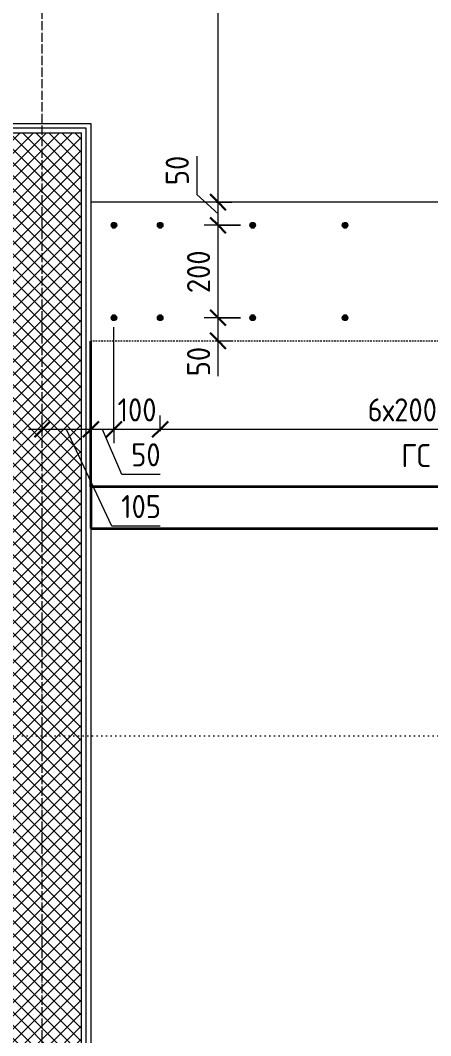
# Model space of a CAD drawing. Header units: millimetres. Extents: x 1059 to 21651, y -4238 to 7265.
# Drawn here: x 10129 to 11016, y 2866 to 5064 of the extents above; entities that cross this region are included whole.
import ezdxf

# ---------------------------------------------------------------- set-up
doc = ezdxf.new("R2010")
doc.units = ezdxf.units.MM
for name, pattern in [('01 Штриховая _4 мм_', [6, 3.5, -2.5]), ('02 Штрихпунктирная _20 мм_', [25, 20, -2.5, 0, -2.5]), ('04 Пунктир 10мм', [10, 0, -10])]:
    doc.linetypes.add(name, pattern=pattern)
for name, color, linetype, lineweight in [('AA_Dim', 7, 'Continuous', 9), ('AA_Dim-20', 7, 'Continuous', 9), ('AA_Razrez', 7, 'Continuous', 9), ('AA_Vinoska', 7, 'Continuous', 9), ('AF_Perekritie', 7, 'Continuous', 60), ('AF_Perekritie_Опалубка', 253, 'Continuous', 20), ('AF_Stena', 7, 'Continuous', 60), ('AF_Stena_Опалубка_Существующая', 253, 'Continuous', 20), ('KR_Armatura', 7, 'Continuous', 20), ('KR_Fundament', 7, 'Continuous', 20), ('Оси', 7, 'Continuous', 9)]:
    doc.layers.add(name, color=color, linetype=linetype, lineweight=lineweight)
doc.styles.add('ISOCPEUR_1', font='isocpeur.TTF', dxfattribs={"width": 0.9, "height": 50})
doc.dimstyles.new('00_Точн_3_знака__прозр_', dxfattribs={"dimscale": 304.8, "dimtxt": 50.137748, "dimasz": 0.111549, "dimexe": 0.098425, "dimexo": 0.065617, "dimgap": 0.006562, "dimtad": 1, "dimdec": 3, "dimrnd": 0.001, "dimdsep": 46, "dimtxsty": 'ISOCPEUR_1', "dimblk1": 'OBLIQUE', "dimblk2": 'OBLIQUE', "dimsah": 1, "dimcen": 0.09, "dimdle": 0.098425, "dimazin": 0, "dimtfac": 1, "dimtdec": 4, "dimtix": 1, "dimtmove": 1, "dimatfit": 3, "dimfxl": 1, "dimtvp": 1, "dimtolj": 1, "dimtzin": 0, "dimlwd": 18, "dimlwe": 18, "dimarcsym": 2})
doc.dimstyles.new('00_Точн_3_знака__прозр__1', dxfattribs={"dimscale": 304.8, "dimtxt": 50.137748, "dimasz": 0.111549, "dimexe": 0.098425, "dimexo": 0.065617, "dimgap": 0.006562, "dimtad": 1, "dimdec": 3, "dimrnd": 0.001, "dimdsep": 46, "dimtxsty": 'ISOCPEUR_1', "dimblk1": 'OBLIQUE', "dimblk2": 'OBLIQUE', "dimsah": 1, "dimcen": 0.09, "dimdle": 0.098425, "dimazin": 0, "dimtfac": 1, "dimtdec": 4, "dimtix": 1, "dimtmove": 0, "dimatfit": 3, "dimfxl": 1, "dimtvp": 1, "dimtolj": 1, "dimtzin": 0, "dimlwd": 18, "dimlwe": 18, "dimarcsym": 2})
doc.dimstyles.new('05_Округл_1мм__прозр_', dxfattribs={"dimscale": 304.8, "dimtxt": 50.137748, "dimasz": 0.111549, "dimexe": 0.098425, "dimexo": 0.065617, "dimgap": 0.006562, "dimtad": 1, "dimdec": 0, "dimdsep": 46, "dimtxsty": 'ISOCPEUR_1', "dimblk1": 'OBLIQUE', "dimblk2": 'OBLIQUE', "dimsah": 1, "dimcen": 0.09, "dimdle": 0.098425, "dimazin": 0, "dimtfac": 1, "dimtdec": 4, "dimtix": 1, "dimtmove": 0, "dimatfit": 3, "dimfxl": 1, "dimtvp": 1, "dimtolj": 1, "dimtzin": 0, "dimlwd": 18, "dimlwe": 18, "dimarcsym": 2})
doc.dimstyles.new('05_Округл_1мм__прозр__1', dxfattribs={"dimscale": 304.8, "dimtxt": 50.137748, "dimasz": 0.111549, "dimexe": 0.098425, "dimexo": 0.065617, "dimgap": 0.006562, "dimtad": 1, "dimdec": 0, "dimdsep": 46, "dimtxsty": 'ISOCPEUR_1', "dimblk1": 'OBLIQUE', "dimblk2": 'OBLIQUE', "dimsah": 1, "dimcen": 0.09, "dimdle": 0.098425, "dimazin": 0, "dimtfac": 1, "dimtdec": 4, "dimtix": 1, "dimtmove": 1, "dimatfit": 3, "dimfxl": 1, "dimtvp": 1, "dimtolj": 1, "dimtzin": 0, "dimlwd": 18, "dimlwe": 18, "dimarcsym": 2})

# ---------------------------------------------------------------- blocks, each defined once
blk = doc.blocks.new('Лестница - Лестница-3665978-КР_ФПм1_Арм_1')
at = {"layer": 'AF_Perekritie', "lineweight": 20}
for p, q in [((-19595.1, 4690), (-20995.1, 4690)), ((-20995.1, 4690), (-20995.1, 4074.2)), ((-19595.1, 4074.2), (-19595.1, 4690)), ((-20995.1, 4074.2), (-19595.1, 4074.2))]:
    blk.add_line(p, q, dxfattribs=at)
blk = doc.blocks.new('Перекрытия_Подготовка - Перекрытия_Подготовка-3959421-КР_ФПм1_Арм_1')
at = {"layer": 'AF_Perekritie', "lineweight": 35}
for p, q in [((-20995.1, 4054.2), (-20995.1, 4369.6)), ((-19595.1, 4369.6), (-19595.1, 4054.2)), ((-19595.1, 4054.2), (-20995.1, 4054.2)), ((-20995.1, 4054.2), (-20995.1, 3963.9)), ((-19595.1, 3963.9), (-19595.1, 4054.2)), ((-20995.1, 3963.9), (-19595.1, 3963.9))]:
    blk.add_line(p, q, dxfattribs=at)
at = {"layer": 'AF_Perekritie', "linetype": '01 Штриховая _4 мм_', "lineweight": 20}
blk.add_line((-19595.1, 4369.6), (-20995.1, 4369.6), dxfattribs=at)
blk = doc.blocks.new('DIMBLOCK44-КР_ФПм1_Арм_1')
at = {"layer": 'AA_Dim-20', "lineweight": 18}
for p, q in [((10331.3, 4178.4), (10331.3, 4399.4)), ((11631.3, 4178.4), (11631.3, 4399.4)), ((10431.3, 4178.4), (10431.3, 4208.4)), ((10331.3, 4178.4), (10331.3, 4148.4)), ((11631.3, 4178.4), (10431.3, 4178.4)), ((10431.3, 4178.4), (10431.3, 4174.3)), ((11631.3, 4178.4), (11631.3, 4148.4))]:
    blk.add_line(p, q, dxfattribs=at)
at = {"layer": 'AA_Dim-20', "lineweight": 30}
for p, q in [((10331.3, 4178.4), (10314.3, 4161.4)), ((10331.3, 4178.4), (10348.3, 4195.4)), ((10431.3, 4178.4), (10414.3, 4161.4)), ((10431.3, 4178.4), (10448.3, 4195.4)), ((11631.3, 4178.4), (11614.3, 4161.4)), ((11631.3, 4178.4), (11648.3, 4195.4))]:
    blk.add_line(p, q, dxfattribs=at)
at = {"layer": 'AA_Dim-20', "color": 0, "lineweight": 18, "insert": (10879.9, 4245.5), "char_height": 50, "width": 363.262, "attachment_point": 1, "line_spacing_factor": 1.135194, "style": 'ISOCPEUR_1'}
blk.add_mtext('6х200=1200', dxfattribs=at)
blk = doc.blocks.new('_None')
blk = doc.blocks.new('DIMBLOCK45-КР_ФПм1_Арм_1')
at = {"layer": 'AA_Dim-20', "lineweight": 18}
for p, q in [((10331.3, 4178.4), (10331.3, 4399.4)), ((10281.3, 4178.4), (10281.3, 4208.4)), ((10431.3, 4178.4), (10431.3, 4208.4)), ((10281.3, 4178.4), (10281.3, 4174.3)), ((10431.3, 4178.4), (10331.3, 4178.4)), ((10331.3, 4178.4), (10331.3, 4148.4)), ((10431.3, 4178.4), (10431.3, 4174.3))]:
    blk.add_line(p, q, dxfattribs=at)
at = {"layer": 'AA_Dim-20', "lineweight": 30}
for p, q in [((10281.3, 4178.4), (10264.3, 4161.4)), ((10281.3, 4178.4), (10298.3, 4195.4)), ((10331.3, 4178.4), (10314.3, 4161.4)), ((10331.3, 4178.4), (10348.3, 4195.4)), ((10431.3, 4178.4), (10414.3, 4161.4)), ((10431.3, 4178.4), (10448.3, 4195.4))]:
    blk.add_line(p, q, dxfattribs=at)
at = {"layer": 'AA_Dim-20', "color": 0, "lineweight": 18, "insert": (10339.2, 4245.5), "char_height": 50, "width": 101.032, "attachment_point": 1, "line_spacing_factor": 1.135194, "style": 'ISOCPEUR_1'}
blk.add_mtext('100', dxfattribs=at)
blk = doc.blocks.new('DIMBLOCK46-КР_ФПм1_Арм_1')
at = {"layer": 'AA_Dim-20', "lineweight": 18}
for p, q in [((10331.3, 4178.4), (10331.3, 4399.4)), ((10176.3, 4178.4), (10176.3, 4208.4)), ((10281.3, 4178.4), (10281.3, 4208.4)), ((10176.3, 4178.4), (10176.3, 4174.3)), ((10331.3, 4178.4), (10281.3, 4178.4)), ((10281.3, 4178.4), (10281.3, 4174.3)), ((10348.6, 4081.1), (10306.3, 4178.4)), ((10331.3, 4178.4), (10331.3, 4148.4)), ((10431, 4081.1), (10348.6, 4081.1))]:
    blk.add_line(p, q, dxfattribs=at)
at = {"layer": 'AA_Dim-20', "lineweight": 30}
for p, q in [((10176.3, 4178.4), (10159.3, 4161.4)), ((10176.3, 4178.4), (10193.3, 4195.4)), ((10281.3, 4178.4), (10264.3, 4161.4)), ((10281.3, 4178.4), (10298.3, 4195.4)), ((10331.3, 4178.4), (10314.3, 4161.4)), ((10331.3, 4178.4), (10348.3, 4195.4))]:
    blk.add_line(p, q, dxfattribs=at)
at = {"layer": 'AA_Dim-20', "color": 0, "lineweight": 18, "insert": (10368.6, 4148.3), "char_height": 50, "width": 74.923, "attachment_point": 1, "line_spacing_factor": 1.135194, "style": 'ISOCPEUR_1'}
blk.add_mtext('50', dxfattribs=at)
blk = doc.blocks.new('DIMBLOCK47-КР_ФПм1_Арм_1')
at = {"layer": 'AA_Dim-20', "lineweight": 18}
for p, q in [((10176.3, 4178.4), (10176.3, 4208.4)), ((10281.3, 4178.4), (10281.3, 4208.4)), ((10281.3, 4178.4), (10146.3, 4178.4)), ((10176.3, 4178.4), (10176.3, 4174.3)), ((10326.9, 3969.3), (10228.8, 4178.4)), ((10281.3, 4178.4), (10281.3, 4174.3)), ((10431.1, 3969.3), (10326.9, 3969.3))]:
    blk.add_line(p, q, dxfattribs=at)
at = {"layer": 'AA_Dim-20', "lineweight": 30}
for p, q in [((10176.3, 4178.4), (10159.3, 4161.4)), ((10176.3, 4178.4), (10193.3, 4195.4)), ((10281.3, 4178.4), (10264.3, 4161.4)), ((10281.3, 4178.4), (10298.3, 4195.4))]:
    blk.add_line(p, q, dxfattribs=at)
at = {"layer": 'AA_Dim-20', "color": 0, "lineweight": 18, "insert": (10346.9, 4036.4), "char_height": 50, "width": 101.032, "attachment_point": 1, "line_spacing_factor": 1.135194, "style": 'ISOCPEUR_1'}
blk.add_mtext('105', dxfattribs=at)
blk = doc.blocks.new('DIMBLOCK61-КР_ФПм1_Арм_1')
at = {"layer": 'AA_Dim-20', "lineweight": 18}
for p, q in [((10605.3, 4420), (10526.5, 4420)), ((10556.5, 4340), (10556.5, 4420)), ((10556.5, 4420), (10605.3, 4420)), ((10556.5, 4375.7), (10556.5, 4395)), ((10556.5, 4293.3), (10556.5, 4375.7)), ((10552.5, 4370), (10586.5, 4370)), ((10556.5, 4370), (10552.5, 4370))]:
    blk.add_line(p, q, dxfattribs=at)
at = {"layer": 'AA_Dim-20', "lineweight": 30}
for p, q in [((10556.5, 4420), (10539.5, 4437)), ((10556.5, 4420), (10573.5, 4403)), ((10556.5, 4370), (10539.5, 4387)), ((10556.5, 4370), (10573.5, 4353))]:
    blk.add_line(p, q, dxfattribs=at)
at = {"layer": 'AA_Dim-20', "color": 0, "lineweight": 18, "insert": (10489.4, 4293.3), "char_height": 50, "width": 74.923, "attachment_point": 1, "rotation": 90, "line_spacing_factor": 1.135194, "style": 'ISOCPEUR_1'}
blk.add_mtext('50', dxfattribs=at)
blk = doc.blocks.new('_Oblique')
at = {"color": 0, "linetype": 'ByBlock', "lineweight": -2}
blk.add_line((-0.5, -0.5), (0.5, 0.5), dxfattribs=at)
blk = doc.blocks.new('DIMBLOCK62-КР_ФПм1_Арм_1')
at = {"layer": 'AA_Dim-20', "lineweight": 30}
for p, q in [((10556.5, 4620), (10539.5, 4637)), ((10556.5, 4620), (10573.5, 4603)), ((10556.5, 4420), (10539.5, 4437)), ((10556.5, 4420), (10573.5, 4403))]:
    blk.add_line(p, q, dxfattribs=at)
at = {"layer": 'AA_Dim-20', "lineweight": 18}
for p, q in [((10605.3, 4620), (10526.5, 4620)), ((10556.5, 4420), (10556.5, 4620)), ((10556.5, 4620), (10605.3, 4620)), ((10605.3, 4420), (10526.5, 4420)), ((10556.5, 4420), (10605.3, 4420))]:
    blk.add_line(p, q, dxfattribs=at)
at = {"layer": 'AA_Dim-20', "color": 0, "lineweight": 18, "insert": (10489.4, 4473.2), "char_height": 50, "width": 112.384, "attachment_point": 1, "rotation": 90, "line_spacing_factor": 1.135194, "style": 'ISOCPEUR_1'}
blk.add_mtext('200', dxfattribs=at)
blk = doc.blocks.new('DIMBLOCK63-КР_ФПм1_Арм_1')
at = {"layer": 'AA_Dim-20', "lineweight": 18}
for p, q in [((10510.5, 4769.4), (10510.5, 4686.9)), ((10510.5, 4686.9), (10556.5, 4645)), ((10552.5, 4670), (10586.5, 4670)), ((10556.5, 4670), (10552.5, 4670)), ((10556.5, 4620), (10556.5, 4670)), ((10605.3, 4620), (10526.5, 4620)), ((10556.5, 4620), (10605.3, 4620))]:
    blk.add_line(p, q, dxfattribs=at)
at = {"layer": 'AA_Dim-20', "lineweight": 30}
for p, q in [((10556.5, 4670), (10539.5, 4687)), ((10556.5, 4670), (10573.5, 4653)), ((10556.5, 4620), (10539.5, 4637)), ((10556.5, 4620), (10573.5, 4603))]:
    blk.add_line(p, q, dxfattribs=at)
at = {"layer": 'AA_Dim-20', "color": 0, "lineweight": 18, "insert": (10443.3, 4706.9), "char_height": 50, "width": 74.923, "attachment_point": 1, "rotation": 90, "line_spacing_factor": 1.135194, "style": 'ISOCPEUR_1'}
blk.add_mtext('50', dxfattribs=at)
blk = doc.blocks.new('DIMBLOCK64-КР_ФПм1_Арм_1')
at = {"layer": 'AA_Dim-20', "lineweight": 18}
for p, q in [((10556.5, 4670), (10556.5, 6880)), ((10552.5, 6850), (10586.5, 6850)), ((10556.5, 6850), (10552.5, 6850)), ((10552.5, 4670), (10586.5, 4670)), ((10556.5, 4670), (10552.5, 4670))]:
    blk.add_line(p, q, dxfattribs=at)
at = {"layer": 'AA_Dim-20', "lineweight": 30}
for p, q in [((10556.5, 6850), (10539.5, 6867)), ((10556.5, 6850), (10573.5, 6833)), ((10556.5, 4670), (10539.5, 4687)), ((10556.5, 4670), (10573.5, 4653))]:
    blk.add_line(p, q, dxfattribs=at)
at = {"layer": 'AA_Dim-20', "color": 0, "lineweight": 18, "insert": (10489.4, 5702.3), "char_height": 50, "width": 138.494, "attachment_point": 1, "rotation": 90, "line_spacing_factor": 1.135194, "style": 'ISOCPEUR_1'}
blk.add_mtext('2180', dxfattribs=at)
blk = doc.blocks.new('DIMBLOCK71-КР_ФПм1_Арм_1')
at = {"layer": 'AA_Dim-20', "lineweight": 30}
for p, q in [((7881, 4840), (7864, 4857)), ((7881, 4840), (7898, 4823)), ((7881, 1970), (7864, 1987)), ((7881, 1970), (7898, 1953))]:
    blk.add_line(p, q, dxfattribs=at)
at = {"layer": 'AA_Dim-20', "lineweight": 18}
for p, q in [((8396.3, 4840), (7851, 4840)), ((7881, 1940), (7881, 4840)), ((7881, 4840), (8396.3, 4840)), ((10261.3, 1970), (7851, 1970)), ((7881, 1970), (10261.3, 1970))]:
    blk.add_line(p, q, dxfattribs=at)
at = {"layer": 'AA_Dim-20', "color": 0, "lineweight": 18, "insert": (7813.8, 3342.6), "char_height": 50, "width": 149.846, "attachment_point": 1, "rotation": 90, "line_spacing_factor": 1.135194, "style": 'ISOCPEUR_1'}
blk.add_mtext('2870', dxfattribs=at)

msp = doc.modelspace()

# ---------------------------------------------------------------- hatches: boundary and pattern name
at = {"layer": 'AF_Stena', "lineweight": 9}
h = msp.add_hatch(dxfattribs=at)
h.set_pattern_fill('FP_7', color=9, style=0, pattern_type=2)
h.set_pattern_definition([(45, (-10360.69, 0), (-14.142136, 14.142136), []), (135, (-10360.69, 0), (-14.142136, -14.142136), [])])
h.paths.add_polyline_path([(10261.2641, 1135), (10261.2641, 4820), (10111.2641, 4820), (10111.2641, 1135)])
at = {"layer": 'KR_Armatura'}
h = msp.add_hatch(color=256, dxfattribs=at)
edge = h.paths.add_edge_path()
edge.add_arc((10331.2641, 4620), 6, 0, 360)
for points in [[(10328.2641, 4614.8038), (10334.2641, 4614.8038), (10337.2641, 4620), (10334.2641, 4625.1962), (10328.2641, 4625.1962), (10325.2641, 4620)], [(10428.2641, 4614.8038), (10434.2641, 4614.8038), (10437.2641, 4620), (10434.2641, 4625.1962), (10428.2641, 4625.1962), (10425.2641, 4620)], [(10628.2641, 4614.8038), (10634.2641, 4614.8038), (10637.2641, 4620), (10634.2641, 4625.1962), (10628.2641, 4625.1962), (10625.2641, 4620)], [(10828.2641, 4614.8038), (10834.2641, 4614.8038), (10837.2641, 4620), (10834.2641, 4625.1962), (10828.2641, 4625.1962), (10825.2641, 4620)], [(10328.2641, 4414.8038), (10334.2641, 4414.8038), (10337.2641, 4420), (10334.2641, 4425.1962), (10328.2641, 4425.1962), (10325.2641, 4420)], [(10428.2641, 4414.8038), (10434.2641, 4414.8038), (10437.2641, 4420), (10434.2641, 4425.1962), (10428.2641, 4425.1962), (10425.2641, 4420)], [(10628.2641, 4414.8038), (10634.2641, 4414.8038), (10637.2641, 4420), (10634.2641, 4425.1962), (10628.2641, 4425.1962), (10625.2641, 4420)], [(10828.2641, 4414.8038), (10834.2641, 4414.8038), (10837.2641, 4420), (10834.2641, 4425.1962), (10828.2641, 4425.1962), (10825.2641, 4420)]]:
    msp.add_hatch(color=256, dxfattribs=at).paths.add_polyline_path(points)
h = msp.add_hatch(color=256, dxfattribs=at)
edge = h.paths.add_edge_path()
edge.add_arc((10431.2641, 4620), 6, 0, 360)
h = msp.add_hatch(color=256, dxfattribs=at)
edge = h.paths.add_edge_path()
edge.add_arc((10631.2641, 4620), 6, 0, 360)
h = msp.add_hatch(color=256, dxfattribs=at)
edge = h.paths.add_edge_path()
edge.add_arc((10831.2641, 4620), 6, 0, 360)
h = msp.add_hatch(color=256, dxfattribs=at)
edge = h.paths.add_edge_path()
edge.add_arc((10331.2641, 4420), 6, 0, 360)
h = msp.add_hatch(color=256, dxfattribs=at)
edge = h.paths.add_edge_path()
edge.add_arc((10431.2641, 4420), 6, 0, 360)
h = msp.add_hatch(color=256, dxfattribs=at)
edge = h.paths.add_edge_path()
edge.add_arc((10631.2641, 4420), 6, 0, 360)
h = msp.add_hatch(color=256, dxfattribs=at)
edge = h.paths.add_edge_path()
edge.add_arc((10831.2641, 4420), 6, 0, 360)

# ---------------------------------------------------------------- linework, layer by layer
at = {"layer": 'AA_Razrez', "linetype": '04 Пунктир 10мм'}
msp.add_line((12405.8438, 3515.0424), (9634.3493, 3515.0424), dxfattribs=at)
at = {"layer": 'AF_Stena_Опалубка_Существующая', "color": 254}
for p, q in [((10261.2641, 4830), (10111.2641, 4830)), ((10111.2641, 4820), (10261.2641, 4820)), ((10271.2641, 4830), (10261.2641, 4830)), ((10261.2641, 1135), (10261.2641, 4820)), ((10271.2641, 1125), (10271.2641, 4830))]:
    msp.add_line(p, q, dxfattribs=at)
at = {"layer": 'KR_Armatura'}
for p, q in [((10328.2641, 4625.1962), (10325.2641, 4620)), ((10325.2641, 4620), (10328.2641, 4614.8038)), ((10334.2641, 4625.1962), (10328.2641, 4625.1962)), ((10328.2641, 4614.8038), (10334.2641, 4614.8038)), ((10337.2641, 4620), (10334.2641, 4625.1962)), ((10334.2641, 4614.8038), (10337.2641, 4620)), ((10428.2641, 4625.1962), (10425.2641, 4620)), ((10425.2641, 4620), (10428.2641, 4614.8038)), ((10434.2641, 4625.1962), (10428.2641, 4625.1962)), ((10428.2641, 4614.8038), (10434.2641, 4614.8038)), ((10437.2641, 4620), (10434.2641, 4625.1962)), ((10434.2641, 4614.8038), (10437.2641, 4620)), ((10628.2641, 4625.1962), (10625.2641, 4620)), ((10625.2641, 4620), (10628.2641, 4614.8038)), ((10634.2641, 4625.1962), (10628.2641, 4625.1962)), ((10628.2641, 4614.8038), (10634.2641, 4614.8038)), ((10637.2641, 4620), (10634.2641, 4625.1962)), ((10634.2641, 4614.8038), (10637.2641, 4620)), ((10828.2641, 4625.1962), (10825.2641, 4620)), ((10825.2641, 4620), (10828.2641, 4614.8038)), ((10834.2641, 4625.1962), (10828.2641, 4625.1962)), ((10828.2641, 4614.8038), (10834.2641, 4614.8038)), ((10837.2641, 4620), (10834.2641, 4625.1962)), ((10834.2641, 4614.8038), (10837.2641, 4620)), ((10328.2641, 4425.1962), (10325.2641, 4420)), ((10325.2641, 4420), (10328.2641, 4414.8038)), ((10334.2641, 4425.1962), (10328.2641, 4425.1962)), ((10337.2641, 4420), (10334.2641, 4425.1962)), ((10334.2641, 4414.8038), (10337.2641, 4420)), ((10428.2641, 4425.1962), (10425.2641, 4420)), ((10425.2641, 4420), (10428.2641, 4414.8038)), ((10434.2641, 4425.1962), (10428.2641, 4425.1962)), ((10437.2641, 4420), (10434.2641, 4425.1962)), ((10434.2641, 4414.8038), (10437.2641, 4420)), ((10628.2641, 4425.1962), (10625.2641, 4420)), ((10625.2641, 4420), (10628.2641, 4414.8038)), ((10634.2641, 4425.1962), (10628.2641, 4425.1962)), ((10637.2641, 4420), (10634.2641, 4425.1962)), ((10634.2641, 4414.8038), (10637.2641, 4420)), ((10828.2641, 4425.1962), (10825.2641, 4420)), ((10825.2641, 4420), (10828.2641, 4414.8038)), ((10834.2641, 4425.1962), (10828.2641, 4425.1962)), ((10837.2641, 4420), (10834.2641, 4425.1962)), ((10834.2641, 4414.8038), (10837.2641, 4420)), ((10328.2641, 4414.8038), (10334.2641, 4414.8038)), ((10428.2641, 4414.8038), (10434.2641, 4414.8038)), ((10628.2641, 4414.8038), (10634.2641, 4414.8038)), ((10828.2641, 4414.8038), (10834.2641, 4414.8038))]:
    msp.add_line(p, q, dxfattribs=at)
for centre in [(10331.2641, 4620), (10431.2641, 4620), (10631.2641, 4620), (10831.2641, 4620), (10331.2641, 4420), (10431.2641, 4420), (10631.2641, 4420), (10831.2641, 4420)]:
    msp.add_circle(centre, 6, dxfattribs=at)
at = {"layer": 'KR_Fundament'}
for p, q in [((8416.2641, 4840), (10281.2641, 4840)), ((10281.2641, 4840), (10281.2641, 1970))]:
    msp.add_line(p, q, dxfattribs=at)
at = {"layer": 'Оси', "linetype": '02 Штрихпунктирная _20 мм_'}
msp.add_line((10176.2641, 950.5785), (10176.2641, 7070), dxfattribs=at)

# ---------------------------------------------------------------- block references
at = {"layer": 'AF_Perekritie', "linetype": '01 Штриховая _4 мм_', "lineweight": 20}
msp.add_blockref('Перекрытия_Подготовка - Перекрытия_Подготовка-3959421-КР_ФПм1_Арм_1', (31276.3257, 0), dxfattribs=at)
at = {"layer": 'AF_Perekritie_Опалубка'}
msp.add_blockref('Лестница - Лестница-3665978-КР_ФПм1_Арм_1', (31276.3257, -20), dxfattribs=at)

# ---------------------------------------------------------------- texts
at = {"layer": 'AA_Vinoska', "insert": (10952.8887, 4146.7671), "char_height": 50, "width": 77.924025, "attachment_point": 1, "style": 'ISOCPEUR_1'}
msp.add_mtext('ГС', dxfattribs=at)

# ---------------------------------------------------------------- dimensions: what is measured, and where the dimension line sits
at = {"layer": 'AA_Dim', "lineweight": 18}
for base, p1, p2, override, picture, middle in [((10556.5323, 6850), (10532.4907, 4670), (10532.4907, 6850), {"dimpost": '<>', "dimfxl": 2180}, 'DIMBLOCK64-КР_ФПм1_Арм_1', (10529.5323, 5760)), ((7880.9677, 4840), (10281.2641, 1970), (8416.2641, 4840), {"dimpost": '<>', "dimfxl": 3422.736478}, 'DIMBLOCK71-КР_ФПм1_Арм_1', (7853.9677, 3405)), ((10556.5323, 4620), (10625.2641, 4420), (10625.2641, 4620), {"dimpost": '<>', "dimfxl": 200}, 'DIMBLOCK62-КР_ФПм1_Арм_1', (10529.5323, 4520))]:
    dim = msp.add_linear_dim(base=base, p1=p1, p2=p2, angle=90, dimstyle='00_Точн_3_знака__прозр__1', override=override, dxfattribs=at)
    dim.commit()
    dim.dimension.update_dxf_attribs({"geometry": picture, "text_midpoint": middle})
for base, p1, p2, picture, middle in [((10556.5323, 4670), (10625.2641, 4620), (10532.4907, 4670), 'DIMBLOCK63-КР_ФПм1_Арм_1', (10476.6564, 4744.3848)), ((10556.5323, 4420), (10532.4907, 4370), (10625.2641, 4420), 'DIMBLOCK61-КР_ФПм1_Арм_1', (10522.7297, 4330.7463))]:
    dim = msp.add_linear_dim(base=base, p1=p1, p2=p2, angle=90, dimstyle='00_Точн_3_знака__прозр_', override={"dimpost": '<>', "dimfxl": 105.3893}, dxfattribs=at)
    dim.commit()
    dim.dimension.update_dxf_attribs({"geometry": picture, "text_midpoint": middle, "dimtype": 160, "text_rotation": 90})
for base, p1, p2, text, override, picture, middle in [((10281.2641, 4178.3871), (10331.2641, 4379.3511), (10281.2641, 4154.3454), '50', {"dimpost": '<>', "dimblk1": 'None', "dimblk2": 'None', "dimsah": 1, "dimfxl": 230.494124}, 'DIMBLOCK46-КР_ФПм1_Арм_1', (10406.0134, 4114.9307)), ((10176.2641, 4178.3871), (10281.2641, 4154.3454), (10176.2641, 4154.3454), '105', {"dimpost": '<>', "dimblk1": 'None', "dimblk2": 'None', "dimsah": 1, "dimfxl": 105}, 'DIMBLOCK47-КР_ФПм1_Арм_1', (10397.4333, 4003.0695))]:
    dim = msp.add_linear_dim(base=base, p1=p1, p2=p2, text=text, dimstyle='05_Округл_1мм__прозр__1', override=override, dxfattribs=at)
    dim.commit()
    dim.dimension.update_dxf_attribs({"geometry": picture, "text_midpoint": middle, "dimtype": 160})
for base, p1, p2, text, override, picture, middle in [((10331.2641, 4178.3871), (10431.2641, 4154.3454), (10331.2641, 4379.3511), '100', {"dimpost": '<>', "dimblk1": 'None', "dimblk2": 'None', "dimsah": 1, "dimfxl": 246.226605}, 'DIMBLOCK45-КР_ФПм1_Арм_1', (10381.2641, 4205.3871)), ((10431.2641, 4178.3871), (11631.2641, 4379.3511), (10431.2641, 4154.3454), '6х200=1200', {"dimpost": '<>', "dimblk1": 'None', "dimblk2": 'None', "dimsah": 1, "dimfxl": 1220.912585}, 'DIMBLOCK44-КР_ФПм1_Арм_1', (11031.2641, 4205.3871))]:
    dim = msp.add_linear_dim(base=base, p1=p1, p2=p2, text=text, dimstyle='05_Округл_1мм__прозр_', override=override, dxfattribs=at)
    dim.commit()
    dim.dimension.update_dxf_attribs({"geometry": picture, "text_midpoint": middle})

doc.saveas('drawing.dxf')
